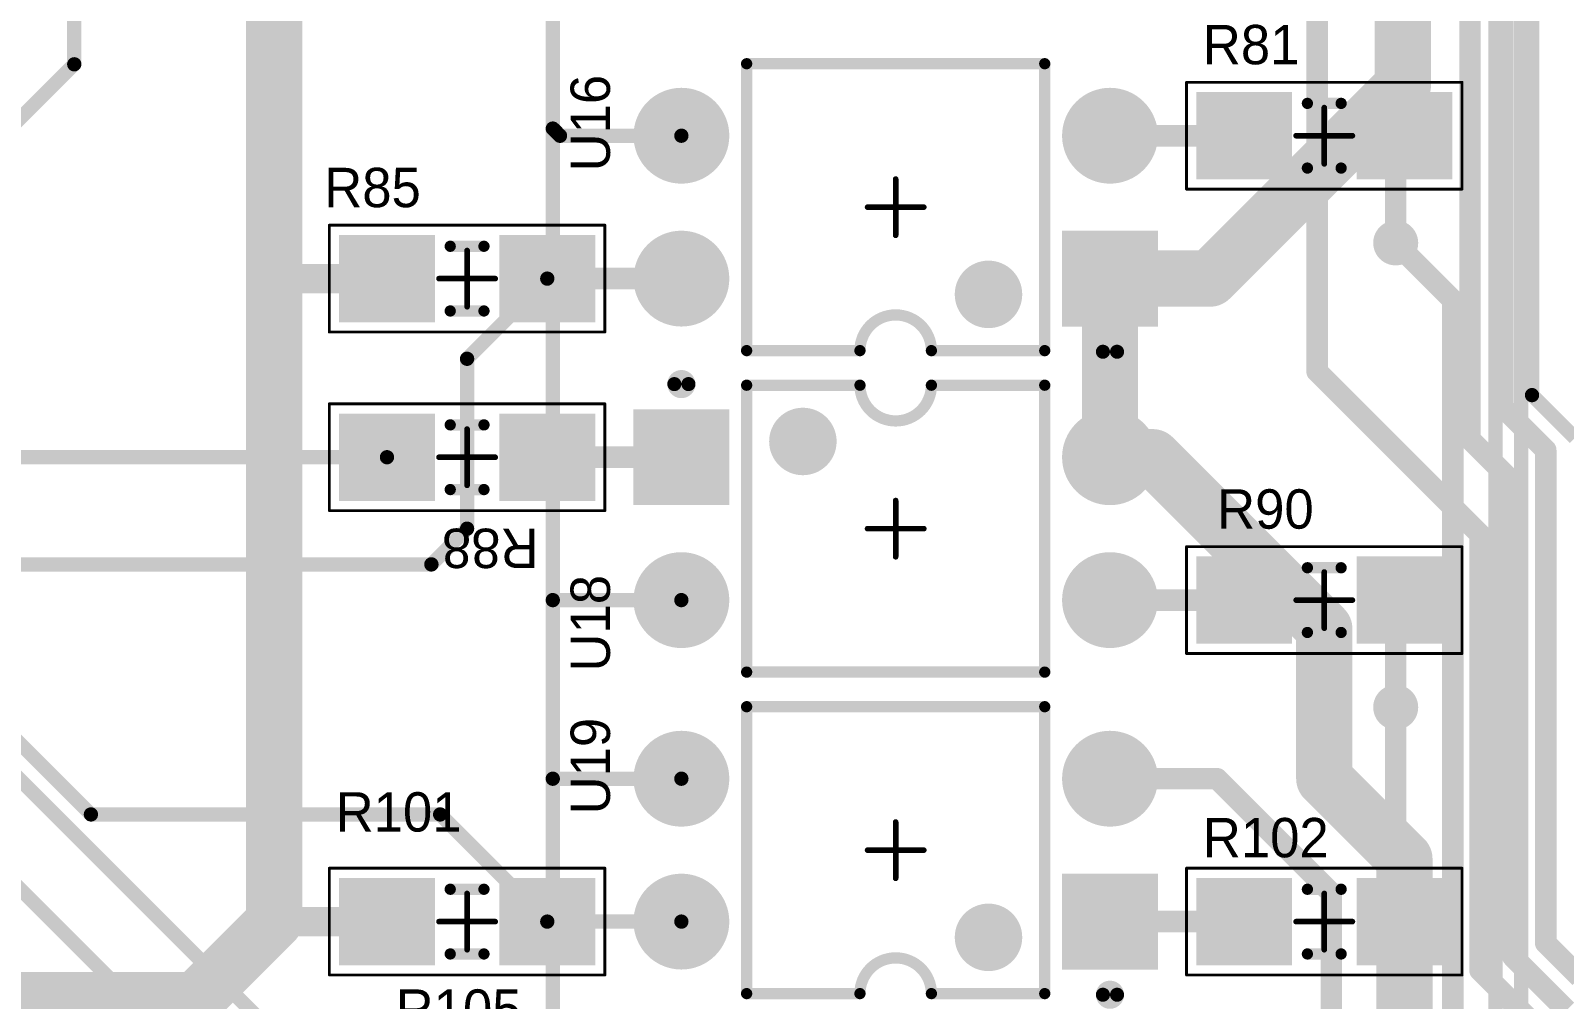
# Model space of a CAD drawing. Header units: millimetres. Extents: x 37 to 246, y 26 to 184.
# Drawn here: x 169.41 to 196.67, y 106.57 to 123.79 of the extents above; entities that cross this region are included whole.
import ezdxf

# ---------------------------------------------------------------- set-up
doc = ezdxf.new("R2010")
doc.units = ezdxf.units.MM
for name, color, linetype in [('BottomLayer', 5, 'Continuous'), ('BottomSolder', 6, 'Continuous'), ('Mechanical15', 56, 'Continuous'), ('MultiLayer', 9, 'Continuous'), ('PadHoleLayer', 156, 'Continuous'), ('TopLayer', 1, 'Continuous'), ('TopOverlay', 2, 'Continuous'), ('TopPaste', 8, 'Continuous'), ('TopSolder', 216, 'Continuous'), ('ViaHoleLayer', 16, 'Continuous')]:
    doc.layers.add(name, color=color, linetype=linetype)

msp = doc.modelspace()

# ---------------------------------------------------------------- linework, layer by layer
at = {"layer": 'BottomLayer'}
for points, const_width in [([(195.904, 87.306), (195.904, 145.091)], 0.254), ([(195.45, 86.998), (195.45, 138.687)], 0.254), ([(178.689, 122.047), (178.689, 128.397)], 0.254), ([(173.736, 119.38), (173.736, 125.73)], 1), ([(193.802, 122.809), (193.802, 124.333)], 1), ([(190.373, 119.38), (193.802, 122.809)], 1), ([(178.689, 113.665), (178.689, 122.047)], 0.254), ([(178.689, 122.047), (178.816, 121.92)], 0.254), ([(178.816, 121.92), (180.975, 121.92)], 0.254), ([(193.675, 120.015), (194.691, 118.999)], 0.381), ([(173.736, 107.95), (173.736, 119.38)], 1), ([(188.595, 116.205), (188.595, 119.38)], 1), ([(188.595, 119.38), (190.373, 119.38)], 1), ([(194.691, 85.725), (194.691, 118.999)], 0.381), ([(188.595, 116.205), (189.357, 116.205)], 1), ([(189.357, 116.205), (192.405, 113.157)], 1), ([(178.689, 110.49), (178.689, 113.665)], 0.254), ([(178.689, 113.665), (180.975, 113.665)], 0.254), ([(192.405, 111.506), (192.405, 113.157)], 1), ([(192.405, 110.49), (192.405, 111.506)], 1), ([(193.675, 85.779), (193.675, 111.76)], 0.381), ([(178.689, 102.235), (178.689, 110.49)], 0.254), ([(178.689, 110.49), (180.975, 110.49)], 0.254), ([(188.595, 110.49), (190.5, 110.49)], 0.381), ([(190.5, 110.49), (192.532, 108.458)], 0.381), ([(192.532, 85.09), (192.532, 108.458)], 0.381), ([(172.339, 106.553), (173.736, 107.95)], 1), ([(160.909, 106.553), (172.339, 106.553)], 1)]:
    msp.add_lwpolyline(points, dxfattribs=dict(at, const_width=const_width))
for points, const_width in [([(193.552, 122.809, 1), (194.052, 122.809, 1)], 0.5), ([(193.552, 122.809, 1), (194.052, 122.809, 1)], 0.5), ([(180.6, 121.92, 1), (181.35, 121.92, 1)], 0.75), ([(188.22, 121.92, 1), (188.97, 121.92, 1)], 0.75), ([(178.625, 122.047, 1), (178.752, 122.047, 1)], 0.127), ([(178.625, 122.047, 1), (178.752, 122.047, 1)], 0.127), ([(178.625, 122.047, 1), (178.752, 122.047, 1)], 0.127), ([(178.752, 121.92, 1), (178.88, 121.92, 1)], 0.127), ([(178.752, 121.92, 1), (178.88, 121.92, 1)], 0.127), ([(180.911, 121.92, 1), (181.038, 121.92, 1)], 0.127), ([(193.475, 120.015, 1), (193.875, 120.015, 1)], 0.4), ([(180.6, 119.38, 1), (181.35, 119.38, 1)], 0.75), ([(193.58, 120.015, 1), (193.77, 120.015, 1)], 0.191), ([(173.486, 119.38, 1), (173.986, 119.38, 1)], 0.5), ([(173.486, 119.38, 1), (173.986, 119.38, 1)], 0.5), ([(173.536, 119.38, 1), (173.936, 119.38, 1)], 0.4), ([(188.345, 119.38, 1), (188.845, 119.38, 1)], 0.5), ([(188.345, 119.38, 1), (188.845, 119.38, 1)], 0.5), ([(190.123, 119.38, 1), (190.623, 119.38, 1)], 0.5), ([(190.123, 119.38, 1), (190.623, 119.38, 1)], 0.5), ([(194.596, 118.999, 1), (194.786, 118.999, 1)], 0.191), ([(194.596, 118.999, 1), (194.786, 118.999, 1)], 0.191), ([(188.22, 116.205, 1), (188.97, 116.205, 1)], 0.75), ([(188.345, 116.205, 1), (188.845, 116.205, 1)], 0.5), ([(188.345, 116.205, 1), (188.845, 116.205, 1)], 0.5), ([(189.107, 116.205, 1), (189.607, 116.205, 1)], 0.5), ([(189.107, 116.205, 1), (189.607, 116.205, 1)], 0.5), ([(180.6, 113.665, 1), (181.35, 113.665, 1)], 0.75), ([(188.22, 113.665, 1), (188.97, 113.665, 1)], 0.75), ([(178.625, 113.665, 1), (178.752, 113.665, 1)], 0.127), ([(178.625, 113.665, 1), (178.752, 113.665, 1)], 0.127), ([(178.625, 113.665, 1), (178.752, 113.665, 1)], 0.127), ([(180.911, 113.665, 1), (181.038, 113.665, 1)], 0.127), ([(192.155, 113.157, 1), (192.655, 113.157, 1)], 0.5), ([(192.155, 113.157, 1), (192.655, 113.157, 1)], 0.5), ([(193.475, 111.76, 1), (193.875, 111.76, 1)], 0.4), ([(192.155, 111.506, 1), (192.655, 111.506, 1)], 0.5), ([(192.155, 111.506, 1), (192.655, 111.506, 1)], 0.5), ([(192.205, 111.506, 1), (192.605, 111.506, 1)], 0.4), ([(193.58, 111.76, 1), (193.77, 111.76, 1)], 0.191), ([(180.6, 110.49, 1), (181.35, 110.49, 1)], 0.75), ([(188.22, 110.49, 1), (188.97, 110.49, 1)], 0.75), ([(192.155, 110.49, 1), (192.655, 110.49, 1)], 0.5), ([(192.205, 110.49, 1), (192.605, 110.49, 1)], 0.4), ([(178.625, 110.49, 1), (178.752, 110.49, 1)], 0.127), ([(178.625, 110.49, 1), (178.752, 110.49, 1)], 0.127), ([(178.625, 110.49, 1), (178.752, 110.49, 1)], 0.127), ([(180.911, 110.49, 1), (181.038, 110.49, 1)], 0.127), ([(188.5, 110.49, 1), (188.69, 110.49, 1)], 0.191), ([(190.405, 110.49, 1), (190.595, 110.49, 1)], 0.191), ([(190.405, 110.49, 1), (190.595, 110.49, 1)], 0.191), ([(180.6, 107.95, 1), (181.35, 107.95, 1)], 0.75), ([(192.437, 108.458, 1), (192.627, 108.458, 1)], 0.191), ([(192.437, 108.458, 1), (192.627, 108.458, 1)], 0.191), ([(173.486, 107.95, 1), (173.986, 107.95, 1)], 0.5), ([(173.486, 107.95, 1), (173.986, 107.95, 1)], 0.5), ([(173.536, 107.95, 1), (173.936, 107.95, 1)], 0.4), ([(172.089, 106.553, 1), (172.589, 106.553, 1)], 0.5), ([(172.089, 106.553, 1), (172.589, 106.553, 1)], 0.5)]:
    msp.add_lwpolyline(points, format="xyb", close=True, dxfattribs=dict(at, const_width=const_width))
for points in [[(189.345, 120.13), (187.845, 120.13), (189.345, 118.63), (187.845, 118.63)], [(180.225, 115.455), (181.725, 115.455), (180.225, 116.955), (181.725, 116.955)], [(189.345, 108.7), (187.845, 108.7), (189.345, 107.2), (187.845, 107.2)]]:
    msp.add_solid(points, dxfattribs=at)
at = {"layer": 'BottomSolder', "const_width": 0.852}
for points in [[(180.549, 121.92, 1), (181.401, 121.92, 1)], [(188.169, 121.92, 1), (189.021, 121.92, 1)], [(180.549, 119.38, 1), (181.401, 119.38, 1)], [(188.169, 116.205, 1), (189.021, 116.205, 1)], [(180.549, 113.665, 1), (181.401, 113.665, 1)], [(188.169, 113.665, 1), (189.021, 113.665, 1)], [(180.549, 110.49, 1), (181.401, 110.49, 1)], [(188.169, 110.49, 1), (189.021, 110.49, 1)], [(180.549, 107.95, 1), (181.401, 107.95, 1)]]:
    msp.add_lwpolyline(points, format="xyb", close=True, dxfattribs=at)
at = {"layer": 'BottomSolder'}
for points in [[(189.447, 120.232), (187.743, 120.232), (189.447, 118.528), (187.743, 118.528)], [(180.123, 115.353), (181.827, 115.353), (180.123, 117.057), (181.827, 117.057)], [(189.447, 108.802), (187.743, 108.802), (189.447, 107.098), (187.743, 107.098)]]:
    msp.add_solid(points, dxfattribs=at)
at = {"layer": 'Mechanical15'}
for points, const_width in [([(189.955, 120.97), (189.955, 122.87)], 0.05), ([(189.955, 122.87), (194.855, 122.87)], 0.05), ([(194.855, 120.97), (194.855, 122.87)], 0.05), ([(192.405, 121.42), (192.405, 122.42)], 0.1), ([(191.905, 121.92), (192.905, 121.92)], 0.1), ([(184.785, 120.15), (184.785, 121.15)], 0.1), ([(189.955, 120.97), (194.855, 120.97)], 0.05), ([(184.285, 120.65), (185.285, 120.65)], 0.1), ([(174.715, 118.43), (174.715, 120.33)], 0.05), ([(174.715, 120.33), (179.615, 120.33)], 0.05), ([(179.615, 118.43), (179.615, 120.33)], 0.05), ([(177.165, 118.88), (177.165, 119.88)], 0.1), ([(176.665, 119.38), (177.665, 119.38)], 0.1), ([(174.715, 118.43), (179.615, 118.43)], 0.05), ([(174.715, 115.255), (174.715, 117.155)], 0.05), ([(174.715, 117.155), (179.615, 117.155)], 0.05), ([(179.615, 115.255), (179.615, 117.155)], 0.05), ([(177.165, 115.705), (177.165, 116.705)], 0.1), ([(176.665, 116.205), (177.665, 116.205)], 0.1), ([(184.785, 114.435), (184.785, 115.435)], 0.1), ([(174.715, 115.255), (179.615, 115.255)], 0.05), ([(184.285, 114.935), (185.285, 114.935)], 0.1), ([(189.955, 112.715), (189.955, 114.615)], 0.05), ([(189.955, 114.615), (194.855, 114.615)], 0.05), ([(194.855, 112.715), (194.855, 114.615)], 0.05), ([(192.405, 113.165), (192.405, 114.165)], 0.1), ([(191.905, 113.665), (192.905, 113.665)], 0.1), ([(189.955, 112.715), (194.855, 112.715)], 0.05), ([(184.785, 108.72), (184.785, 109.72)], 0.1), ([(184.285, 109.22), (185.285, 109.22)], 0.1), ([(174.715, 107), (174.715, 108.9)], 0.05), ([(174.715, 108.9), (179.615, 108.9)], 0.05), ([(179.615, 107), (179.615, 108.9)], 0.05), ([(189.955, 107), (189.955, 108.9)], 0.05), ([(189.955, 108.9), (194.855, 108.9)], 0.05), ([(194.855, 107), (194.855, 108.9)], 0.05), ([(177.165, 107.45), (177.165, 108.45)], 0.1), ([(192.405, 107.45), (192.405, 108.45)], 0.1), ([(176.665, 107.95), (177.665, 107.95)], 0.1), ([(191.905, 107.95), (192.905, 107.95)], 0.1), ([(174.715, 107), (179.615, 107)], 0.05), ([(189.955, 107), (194.855, 107)], 0.05)]:
    msp.add_lwpolyline(points, dxfattribs=dict(at, const_width=const_width))
for points, const_width in [([(189.943, 122.87, 1), (189.967, 122.87, 1)], 0.025), ([(189.943, 122.87, 1), (189.967, 122.87, 1)], 0.025), ([(194.843, 122.87, 1), (194.867, 122.87, 1)], 0.025), ([(194.843, 122.87, 1), (194.867, 122.87, 1)], 0.025), ([(192.38, 122.42, 1), (192.43, 122.42, 1)], 0.05), ([(191.88, 121.92, 1), (191.93, 121.92, 1)], 0.05), ([(192.88, 121.92, 1), (192.93, 121.92, 1)], 0.05), ([(192.38, 121.42, 1), (192.43, 121.42, 1)], 0.05), ([(184.76, 121.15, 1), (184.81, 121.15, 1)], 0.05), ([(189.943, 120.97, 1), (189.967, 120.97, 1)], 0.025), ([(189.943, 120.97, 1), (189.967, 120.97, 1)], 0.025), ([(194.843, 120.97, 1), (194.867, 120.97, 1)], 0.025), ([(194.843, 120.97, 1), (194.867, 120.97, 1)], 0.025), ([(184.26, 120.65, 1), (184.31, 120.65, 1)], 0.05), ([(185.26, 120.65, 1), (185.31, 120.65, 1)], 0.05), ([(174.703, 120.33, 1), (174.727, 120.33, 1)], 0.025), ([(174.703, 120.33, 1), (174.727, 120.33, 1)], 0.025), ([(179.603, 120.33, 1), (179.627, 120.33, 1)], 0.025), ([(179.603, 120.33, 1), (179.627, 120.33, 1)], 0.025), ([(184.76, 120.15, 1), (184.81, 120.15, 1)], 0.05), ([(177.14, 119.88, 1), (177.19, 119.88, 1)], 0.05), ([(176.64, 119.38, 1), (176.69, 119.38, 1)], 0.05), ([(177.64, 119.38, 1), (177.69, 119.38, 1)], 0.05), ([(177.14, 118.88, 1), (177.19, 118.88, 1)], 0.05), ([(174.703, 118.43, 1), (174.727, 118.43, 1)], 0.025), ([(174.703, 118.43, 1), (174.727, 118.43, 1)], 0.025), ([(179.603, 118.43, 1), (179.627, 118.43, 1)], 0.025), ([(179.603, 118.43, 1), (179.627, 118.43, 1)], 0.025), ([(174.703, 117.155, 1), (174.727, 117.155, 1)], 0.025), ([(174.703, 117.155, 1), (174.727, 117.155, 1)], 0.025), ([(179.603, 117.155, 1), (179.627, 117.155, 1)], 0.025), ([(179.603, 117.155, 1), (179.627, 117.155, 1)], 0.025), ([(177.14, 116.705, 1), (177.19, 116.705, 1)], 0.05), ([(176.64, 116.205, 1), (176.69, 116.205, 1)], 0.05), ([(177.64, 116.205, 1), (177.69, 116.205, 1)], 0.05), ([(177.14, 115.705, 1), (177.19, 115.705, 1)], 0.05), ([(184.76, 115.435, 1), (184.81, 115.435, 1)], 0.05), ([(174.703, 115.255, 1), (174.727, 115.255, 1)], 0.025), ([(174.703, 115.255, 1), (174.727, 115.255, 1)], 0.025), ([(179.603, 115.255, 1), (179.627, 115.255, 1)], 0.025), ([(179.603, 115.255, 1), (179.627, 115.255, 1)], 0.025), ([(184.26, 114.935, 1), (184.31, 114.935, 1)], 0.05), ([(185.26, 114.935, 1), (185.31, 114.935, 1)], 0.05), ([(189.943, 114.615, 1), (189.967, 114.615, 1)], 0.025), ([(189.943, 114.615, 1), (189.967, 114.615, 1)], 0.025), ([(194.843, 114.615, 1), (194.867, 114.615, 1)], 0.025), ([(194.843, 114.615, 1), (194.867, 114.615, 1)], 0.025), ([(184.76, 114.435, 1), (184.81, 114.435, 1)], 0.05), ([(192.38, 114.165, 1), (192.43, 114.165, 1)], 0.05), ([(191.88, 113.665, 1), (191.93, 113.665, 1)], 0.05), ([(192.88, 113.665, 1), (192.93, 113.665, 1)], 0.05), ([(192.38, 113.165, 1), (192.43, 113.165, 1)], 0.05), ([(189.943, 112.715, 1), (189.967, 112.715, 1)], 0.025), ([(189.943, 112.715, 1), (189.967, 112.715, 1)], 0.025), ([(194.843, 112.715, 1), (194.867, 112.715, 1)], 0.025), ([(194.843, 112.715, 1), (194.867, 112.715, 1)], 0.025), ([(184.76, 109.72, 1), (184.81, 109.72, 1)], 0.05), ([(184.26, 109.22, 1), (184.31, 109.22, 1)], 0.05), ([(185.26, 109.22, 1), (185.31, 109.22, 1)], 0.05), ([(174.703, 108.9, 1), (174.727, 108.9, 1)], 0.025), ([(174.703, 108.9, 1), (174.727, 108.9, 1)], 0.025), ([(179.603, 108.9, 1), (179.627, 108.9, 1)], 0.025), ([(179.603, 108.9, 1), (179.627, 108.9, 1)], 0.025), ([(189.943, 108.9, 1), (189.967, 108.9, 1)], 0.025), ([(189.943, 108.9, 1), (189.967, 108.9, 1)], 0.025), ([(194.843, 108.9, 1), (194.867, 108.9, 1)], 0.025), ([(194.843, 108.9, 1), (194.867, 108.9, 1)], 0.025), ([(184.76, 108.72, 1), (184.81, 108.72, 1)], 0.05), ([(177.14, 108.45, 1), (177.19, 108.45, 1)], 0.05), ([(192.38, 108.45, 1), (192.43, 108.45, 1)], 0.05), ([(176.64, 107.95, 1), (176.69, 107.95, 1)], 0.05), ([(177.64, 107.95, 1), (177.69, 107.95, 1)], 0.05), ([(191.88, 107.95, 1), (191.93, 107.95, 1)], 0.05), ([(192.88, 107.95, 1), (192.93, 107.95, 1)], 0.05), ([(177.14, 107.45, 1), (177.19, 107.45, 1)], 0.05), ([(192.38, 107.45, 1), (192.43, 107.45, 1)], 0.05), ([(174.703, 107, 1), (174.727, 107, 1)], 0.025), ([(174.703, 107, 1), (174.727, 107, 1)], 0.025), ([(179.603, 107, 1), (179.627, 107, 1)], 0.025), ([(179.603, 107, 1), (179.627, 107, 1)], 0.025), ([(189.943, 107, 1), (189.967, 107, 1)], 0.025), ([(189.943, 107, 1), (189.967, 107, 1)], 0.025), ([(194.843, 107, 1), (194.867, 107, 1)], 0.025), ([(194.843, 107, 1), (194.867, 107, 1)], 0.025)]:
    msp.add_lwpolyline(points, format="xyb", close=True, dxfattribs=dict(at, const_width=const_width))
at = {"layer": 'MultiLayer', "const_width": 0.4}
for points in [[(193.475, 120.015, 1), (193.875, 120.015, 1)], [(173.536, 119.38, 1), (173.936, 119.38, 1)], [(193.475, 111.76, 1), (193.875, 111.76, 1)], [(192.205, 111.506, 1), (192.605, 111.506, 1)], [(192.205, 110.49, 1), (192.605, 110.49, 1)], [(173.536, 107.95, 1), (173.936, 107.95, 1)]]:
    msp.add_lwpolyline(points, format="xyb", close=True, dxfattribs=at)
at = {"layer": 'PadHoleLayer', "const_width": 0.45}
for points in [[(180.75, 121.92, 1), (181.2, 121.92, 1)], [(188.37, 121.92, 1), (188.82, 121.92, 1)], [(180.75, 119.38, 1), (181.2, 119.38, 1)], [(188.37, 119.38, 1), (188.82, 119.38, 1)], [(180.75, 116.205, 1), (181.2, 116.205, 1)], [(188.37, 116.205, 1), (188.82, 116.205, 1)], [(180.75, 113.665, 1), (181.2, 113.665, 1)], [(188.37, 113.665, 1), (188.82, 113.665, 1)], [(180.75, 110.49, 1), (181.2, 110.49, 1)], [(188.37, 110.49, 1), (188.82, 110.49, 1)], [(180.75, 107.95, 1), (181.2, 107.95, 1)], [(188.37, 107.95, 1), (188.82, 107.95, 1)]]:
    msp.add_lwpolyline(points, format="xyb", close=True, dxfattribs=at)
at = {"layer": 'TopLayer'}
for points, const_width in [([(196.099, 117.309), (196.099, 143.146)], 0.254), ([(195.58, 117.094), (195.58, 138.049)], 0.384), ([(194.996, 116.523), (194.996, 127.429)], 0.384), ([(192.278, 117.729), (192.278, 127.254)], 0.384), ([(170.18, 123.19), (170.18, 126.746)], 0.254), ([(156.716, 123.615), (170.476, 109.855)], 0.254), ([(168.91, 121.92), (170.18, 123.19)], 0.254), ([(156.574, 123.115), (174.914, 104.775)], 0.254), ([(188.595, 121.92), (190.98, 121.92)], 0.384), ([(193.675, 121.765), (193.83, 121.92)], 0.381), ([(193.675, 120.015), (193.675, 121.765)], 0.381), ([(173.736, 119.38), (175.74, 119.38)], 0.524), ([(177.165, 117.955), (178.59, 119.38)], 0.254), ([(178.59, 119.38), (180.975, 119.38)], 0.384), ([(177.165, 114.935), (177.165, 117.955)], 0.254), ([(192.278, 117.729), (195.174, 114.833)], 0.384), ([(195.58, 117.094), (196.342, 116.332)], 0.384), ([(196.099, 117.309), (196.861, 116.547)], 0.254), ([(194.996, 116.523), (195.758, 115.761)], 0.384), ([(196.342, 107.57), (196.342, 116.332)], 0.384), ([(166.37, 116.205), (175.74, 116.205)], 0.254), ([(178.59, 116.205), (180.975, 116.205)], 0.384), ([(195.758, 107.328), (195.758, 115.761)], 0.384), ([(176.53, 114.3), (177.165, 114.935)], 0.254), ([(195.174, 107.086), (195.174, 114.833)], 0.384), ([(167.005, 114.3), (176.53, 114.3)], 0.254), ([(188.595, 113.665), (190.98, 113.665)], 0.384), ([(193.675, 113.51), (193.83, 113.665)], 0.381), ([(193.675, 111.76), (193.675, 113.51)], 0.381), ([(192.405, 110.49), (192.405, 111.506)], 1), ([(192.405, 110.49), (193.83, 109.065)], 1), ([(166.951, 110.798), (178.054, 99.695)], 0.254), ([(170.476, 109.855), (176.685, 109.855)], 0.254), ([(176.685, 109.855), (178.59, 107.95)], 0.254), ([(193.83, 107.95), (193.83, 109.065)], 1), ([(193.83, 105.692), (193.83, 107.95)], 1), ([(173.736, 107.95), (175.74, 107.95)], 0.524), ([(178.59, 107.95), (180.975, 107.95)], 0.254), ([(188.595, 107.95), (190.98, 107.95)], 0.384), ([(196.342, 107.57), (196.953, 106.959)], 0.384), ([(195.758, 107.328), (196.711, 106.375)], 0.384), ([(195.174, 107.086), (196.469, 105.791)], 0.384)]:
    msp.add_lwpolyline(points, dxfattribs=dict(at, const_width=const_width))
for points, const_width in [([(170.117, 123.19, 1), (170.244, 123.19, 1)], 0.127), ([(170.117, 123.19, 1), (170.244, 123.19, 1)], 0.127), ([(180.6, 121.92, 1), (181.35, 121.92, 1)], 0.75), ([(188.22, 121.92, 1), (188.97, 121.92, 1)], 0.75), ([(188.499, 121.92, 1), (188.691, 121.92, 1)], 0.192), ([(190.884, 121.92, 1), (191.076, 121.92, 1)], 0.192), ([(193.58, 121.765, 1), (193.77, 121.765, 1)], 0.191), ([(193.58, 121.765, 1), (193.77, 121.765, 1)], 0.191), ([(193.735, 121.92, 1), (193.925, 121.92, 1)], 0.191), ([(193.475, 120.015, 1), (193.875, 120.015, 1)], 0.4), ([(180.6, 119.38, 1), (181.35, 119.38, 1)], 0.75), ([(193.58, 120.015, 1), (193.77, 120.015, 1)], 0.191), ([(173.536, 119.38, 1), (173.936, 119.38, 1)], 0.4), ([(173.605, 119.38, 1), (173.867, 119.38, 1)], 0.262), ([(175.609, 119.38, 1), (175.871, 119.38, 1)], 0.262), ([(178.494, 119.38, 1), (178.686, 119.38, 1)], 0.192), ([(178.527, 119.38, 1), (178.654, 119.38, 1)], 0.127), ([(180.879, 119.38, 1), (181.071, 119.38, 1)], 0.192), ([(177.101, 117.955, 1), (177.228, 117.955, 1)], 0.127), ([(177.101, 117.955, 1), (177.228, 117.955, 1)], 0.127), ([(192.182, 117.729, 1), (192.374, 117.729, 1)], 0.192), ([(192.182, 117.729, 1), (192.374, 117.729, 1)], 0.192), ([(195.484, 117.094, 1), (195.676, 117.094, 1)], 0.192), ([(195.484, 117.094, 1), (195.676, 117.094, 1)], 0.192), ([(196.035, 117.309, 1), (196.162, 117.309, 1)], 0.127), ([(196.035, 117.309, 1), (196.162, 117.309, 1)], 0.127), ([(188.22, 116.205, 1), (188.97, 116.205, 1)], 0.75), ([(194.9, 116.523, 1), (195.092, 116.523, 1)], 0.192), ([(194.9, 116.523, 1), (195.092, 116.523, 1)], 0.192), ([(196.246, 116.332, 1), (196.438, 116.332, 1)], 0.192), ([(196.246, 116.332, 1), (196.438, 116.332, 1)], 0.192), ([(175.677, 116.205, 1), (175.804, 116.205, 1)], 0.127), ([(178.494, 116.205, 1), (178.686, 116.205, 1)], 0.192), ([(180.879, 116.205, 1), (181.071, 116.205, 1)], 0.192), ([(195.662, 115.761, 1), (195.854, 115.761, 1)], 0.192), ([(195.662, 115.761, 1), (195.854, 115.761, 1)], 0.192), ([(177.101, 114.935, 1), (177.228, 114.935, 1)], 0.127), ([(177.101, 114.935, 1), (177.228, 114.935, 1)], 0.127), ([(195.078, 114.833, 1), (195.27, 114.833, 1)], 0.192), ([(195.078, 114.833, 1), (195.27, 114.833, 1)], 0.192), ([(176.466, 114.3, 1), (176.594, 114.3, 1)], 0.127), ([(176.466, 114.3, 1), (176.594, 114.3, 1)], 0.127), ([(180.6, 113.665, 1), (181.35, 113.665, 1)], 0.75), ([(188.22, 113.665, 1), (188.97, 113.665, 1)], 0.75), ([(188.499, 113.665, 1), (188.691, 113.665, 1)], 0.192), ([(190.884, 113.665, 1), (191.076, 113.665, 1)], 0.192), ([(193.735, 113.665, 1), (193.925, 113.665, 1)], 0.191), ([(193.58, 113.51, 1), (193.77, 113.51, 1)], 0.191), ([(193.58, 113.51, 1), (193.77, 113.51, 1)], 0.191), ([(193.475, 111.76, 1), (193.875, 111.76, 1)], 0.4), ([(192.155, 111.506, 1), (192.655, 111.506, 1)], 0.5), ([(192.205, 111.506, 1), (192.605, 111.506, 1)], 0.4), ([(193.58, 111.76, 1), (193.77, 111.76, 1)], 0.191), ([(180.6, 110.49, 1), (181.35, 110.49, 1)], 0.75), ([(188.22, 110.49, 1), (188.97, 110.49, 1)], 0.75), ([(192.155, 110.49, 1), (192.655, 110.49, 1)], 0.5), ([(192.155, 110.49, 1), (192.655, 110.49, 1)], 0.5), ([(192.205, 110.49, 1), (192.605, 110.49, 1)], 0.4), ([(170.413, 109.855, 1), (170.54, 109.855, 1)], 0.127), ([(170.413, 109.855, 1), (170.54, 109.855, 1)], 0.127), ([(176.622, 109.855, 1), (176.749, 109.855, 1)], 0.127), ([(176.622, 109.855, 1), (176.749, 109.855, 1)], 0.127), ([(193.58, 109.065, 1), (194.08, 109.065, 1)], 0.5), ([(193.58, 109.065, 1), (194.08, 109.065, 1)], 0.5), ([(180.6, 107.95, 1), (181.35, 107.95, 1)], 0.75), ([(173.536, 107.95, 1), (173.936, 107.95, 1)], 0.4), ([(193.58, 107.95, 1), (194.08, 107.95, 1)], 0.5), ([(193.58, 107.95, 1), (194.08, 107.95, 1)], 0.5), ([(173.605, 107.95, 1), (173.867, 107.95, 1)], 0.262), ([(175.609, 107.95, 1), (175.871, 107.95, 1)], 0.262), ([(178.527, 107.95, 1), (178.654, 107.95, 1)], 0.127), ([(178.527, 107.95, 1), (178.654, 107.95, 1)], 0.127), ([(180.911, 107.95, 1), (181.038, 107.95, 1)], 0.127), ([(188.499, 107.95, 1), (188.691, 107.95, 1)], 0.192), ([(190.884, 107.95, 1), (191.076, 107.95, 1)], 0.192), ([(196.246, 107.57, 1), (196.438, 107.57, 1)], 0.192), ([(196.246, 107.57, 1), (196.438, 107.57, 1)], 0.192), ([(195.662, 107.328, 1), (195.854, 107.328, 1)], 0.192), ([(195.662, 107.328, 1), (195.854, 107.328, 1)], 0.192), ([(195.078, 107.086, 1), (195.27, 107.086, 1)], 0.192), ([(195.078, 107.086, 1), (195.27, 107.086, 1)], 0.192)]:
    msp.add_lwpolyline(points, format="xyb", close=True, dxfattribs=dict(at, const_width=const_width))
for points in [[(190.23, 122.595), (190.23, 121.245), (191.73, 122.595), (191.73, 121.245)], [(193.08, 122.595), (193.08, 121.245), (194.58, 122.595), (194.58, 121.245)], [(174.99, 120.055), (174.99, 118.705), (176.49, 120.055), (176.49, 118.705)], [(177.84, 120.055), (177.84, 118.705), (179.34, 120.055), (179.34, 118.705)], [(189.345, 120.13), (187.845, 120.13), (189.345, 118.63), (187.845, 118.63)], [(174.99, 116.88), (174.99, 115.53), (176.49, 116.88), (176.49, 115.53)], [(177.84, 116.88), (177.84, 115.53), (179.34, 116.88), (179.34, 115.53)], [(180.225, 115.455), (181.725, 115.455), (180.225, 116.955), (181.725, 116.955)], [(190.23, 114.34), (190.23, 112.99), (191.73, 114.34), (191.73, 112.99)], [(193.08, 114.34), (193.08, 112.99), (194.58, 114.34), (194.58, 112.99)], [(174.99, 108.625), (174.99, 107.275), (176.49, 108.625), (176.49, 107.275)], [(177.84, 108.625), (177.84, 107.275), (179.34, 108.625), (179.34, 107.275)], [(189.345, 108.7), (187.845, 108.7), (189.345, 107.2), (187.845, 107.2)], [(191.73, 107.275), (191.73, 108.625), (190.23, 107.275), (190.23, 108.625)], [(194.58, 107.275), (194.58, 108.625), (193.08, 107.275), (193.08, 108.625)]]:
    msp.add_solid(points, dxfattribs=at)
at = {"layer": 'TopOverlay', "const_width": 0.2}
for points in [[(182.135, 123.2), (187.435, 123.2)], [(182.135, 118.1), (182.135, 123.2)], [(187.435, 118.1), (187.435, 123.2)], [(192.105, 122.495), (192.705, 122.495)], [(192.105, 121.345), (192.705, 121.345)], [(176.865, 119.955), (177.465, 119.955)], [(176.865, 118.805), (177.465, 118.805)], [(182.135, 118.1), (184.15, 118.1)], [(185.42, 118.1), (187.435, 118.1)], [(182.135, 112.385), (182.135, 117.485)], [(182.135, 117.485), (184.15, 117.485)], [(185.42, 117.485), (187.435, 117.485)], [(187.435, 112.385), (187.435, 117.485)], [(176.865, 116.78), (177.465, 116.78)], [(176.865, 115.63), (177.465, 115.63)], [(192.105, 114.24), (192.705, 114.24)], [(192.105, 113.09), (192.705, 113.09)], [(182.135, 112.385), (187.435, 112.385)], [(182.135, 106.67), (182.135, 111.77)], [(182.135, 111.77), (187.435, 111.77)], [(187.435, 106.67), (187.435, 111.77)], [(176.865, 108.525), (177.465, 108.525)], [(192.105, 108.525), (192.705, 108.525)], [(176.865, 107.375), (177.465, 107.375)], [(192.105, 107.375), (192.705, 107.375)], [(182.135, 106.67), (184.15, 106.67)], [(185.42, 106.67), (187.435, 106.67)]]:
    msp.add_lwpolyline(points, dxfattribs=at)
at = {"layer": 'TopOverlay'}
for points, const_width in [([(182.085, 123.2, 1), (182.185, 123.2, 1)], 0.1), ([(182.085, 123.2, 1), (182.185, 123.2, 1)], 0.1), ([(187.385, 123.2, 1), (187.485, 123.2, 1)], 0.1), ([(187.385, 123.2, 1), (187.485, 123.2, 1)], 0.1), ([(192.055, 122.495, 1), (192.155, 122.495, 1)], 0.1), ([(192.655, 122.495, 1), (192.755, 122.495, 1)], 0.1), ([(192.055, 121.345, 1), (192.155, 121.345, 1)], 0.1), ([(192.655, 121.345, 1), (192.755, 121.345, 1)], 0.1), ([(176.815, 119.955, 1), (176.915, 119.955, 1)], 0.1), ([(177.415, 119.955, 1), (177.515, 119.955, 1)], 0.1), ([(186.735, 119.1, 1), (186.135, 119.1, 1)], 0.6), ([(185.985, 119.1, 1), (186.285, 119.1, 1)], 0.3), ([(186.585, 119.1, 1), (186.885, 119.1, 1)], 0.3), ([(176.815, 118.805, 1), (176.915, 118.805, 1)], 0.1), ([(177.415, 118.805, 1), (177.515, 118.805, 1)], 0.1), ([(182.085, 118.1, 1), (182.185, 118.1, 1)], 0.1), ([(182.085, 118.1, 1), (182.185, 118.1, 1)], 0.1), ([(184.1, 118.1, 1), (184.2, 118.1, 1)], 0.1), ([(184.1, 118.1, 1), (184.2, 118.1, 1)], 0.1), ([(185.37, 118.1, 1), (185.47, 118.1, 1)], 0.1), ([(185.37, 118.1, 1), (185.47, 118.1, 1)], 0.1), ([(187.385, 118.1, 1), (187.485, 118.1, 1)], 0.1), ([(187.385, 118.1, 1), (187.485, 118.1, 1)], 0.1), ([(188.72, 118.08, 1), (188.47, 118.08, 1)], 0.25), ([(188.407, 118.08, 1), (188.532, 118.08, 1)], 0.125), ([(188.658, 118.08, 1), (188.783, 118.08, 1)], 0.125), ([(181.1, 117.505, 1), (180.85, 117.505, 1)], 0.25), ([(180.787, 117.505, 1), (180.912, 117.505, 1)], 0.125), ([(181.038, 117.505, 1), (181.163, 117.505, 1)], 0.125), ([(182.085, 117.485, 1), (182.185, 117.485, 1)], 0.1), ([(182.085, 117.485, 1), (182.185, 117.485, 1)], 0.1), ([(184.1, 117.485, 1), (184.2, 117.485, 1)], 0.1), ([(184.1, 117.485, 1), (184.2, 117.485, 1)], 0.1), ([(185.37, 117.485, 1), (185.47, 117.485, 1)], 0.1), ([(185.37, 117.485, 1), (185.47, 117.485, 1)], 0.1), ([(187.385, 117.485, 1), (187.485, 117.485, 1)], 0.1), ([(187.385, 117.485, 1), (187.485, 117.485, 1)], 0.1), ([(183.435, 116.485, 1), (182.835, 116.485, 1)], 0.6), ([(176.815, 116.78, 1), (176.915, 116.78, 1)], 0.1), ([(177.415, 116.78, 1), (177.515, 116.78, 1)], 0.1), ([(182.685, 116.485, 1), (182.985, 116.485, 1)], 0.3), ([(183.285, 116.485, 1), (183.585, 116.485, 1)], 0.3), ([(176.815, 115.63, 1), (176.915, 115.63, 1)], 0.1), ([(177.415, 115.63, 1), (177.515, 115.63, 1)], 0.1), ([(192.055, 114.24, 1), (192.155, 114.24, 1)], 0.1), ([(192.655, 114.24, 1), (192.755, 114.24, 1)], 0.1), ([(192.055, 113.09, 1), (192.155, 113.09, 1)], 0.1), ([(192.655, 113.09, 1), (192.755, 113.09, 1)], 0.1), ([(182.085, 112.385, 1), (182.185, 112.385, 1)], 0.1), ([(182.085, 112.385, 1), (182.185, 112.385, 1)], 0.1), ([(187.385, 112.385, 1), (187.485, 112.385, 1)], 0.1), ([(187.385, 112.385, 1), (187.485, 112.385, 1)], 0.1), ([(182.085, 111.77, 1), (182.185, 111.77, 1)], 0.1), ([(182.085, 111.77, 1), (182.185, 111.77, 1)], 0.1), ([(187.385, 111.77, 1), (187.485, 111.77, 1)], 0.1), ([(187.385, 111.77, 1), (187.485, 111.77, 1)], 0.1), ([(176.815, 108.525, 1), (176.915, 108.525, 1)], 0.1), ([(177.415, 108.525, 1), (177.515, 108.525, 1)], 0.1), ([(192.055, 108.525, 1), (192.155, 108.525, 1)], 0.1), ([(192.655, 108.525, 1), (192.755, 108.525, 1)], 0.1), ([(186.735, 107.67, 1), (186.135, 107.67, 1)], 0.6), ([(185.985, 107.67, 1), (186.285, 107.67, 1)], 0.3), ([(186.585, 107.67, 1), (186.885, 107.67, 1)], 0.3), ([(176.815, 107.375, 1), (176.915, 107.375, 1)], 0.1), ([(177.415, 107.375, 1), (177.515, 107.375, 1)], 0.1), ([(192.055, 107.375, 1), (192.155, 107.375, 1)], 0.1), ([(192.655, 107.375, 1), (192.755, 107.375, 1)], 0.1), ([(188.72, 106.65, 1), (188.47, 106.65, 1)], 0.25), ([(182.085, 106.67, 1), (182.185, 106.67, 1)], 0.1), ([(182.085, 106.67, 1), (182.185, 106.67, 1)], 0.1), ([(184.1, 106.67, 1), (184.2, 106.67, 1)], 0.1), ([(184.1, 106.67, 1), (184.2, 106.67, 1)], 0.1), ([(185.37, 106.67, 1), (185.47, 106.67, 1)], 0.1), ([(185.37, 106.67, 1), (185.47, 106.67, 1)], 0.1), ([(187.385, 106.67, 1), (187.485, 106.67, 1)], 0.1), ([(187.385, 106.67, 1), (187.485, 106.67, 1)], 0.1), ([(188.407, 106.65, 1), (188.532, 106.65, 1)], 0.125), ([(188.658, 106.65, 1), (188.783, 106.65, 1)], 0.125)]:
    msp.add_lwpolyline(points, format="xyb", close=True, dxfattribs=dict(at, const_width=const_width))
at = {"layer": 'TopOverlay', "const_width": 0.2}
for points in [[(184.15, 118.1, -1), (185.42, 118.1)], [(185.42, 117.485, -1), (184.15, 117.485)], [(184.15, 106.67, -1), (185.42, 106.67)]]:
    msp.add_lwpolyline(points, format="xyb", dxfattribs=at)
at = {"layer": 'TopPaste'}
for points in [[(190.23, 122.595), (190.23, 121.245), (191.73, 122.595), (191.73, 121.245)], [(193.08, 122.595), (193.08, 121.245), (194.58, 122.595), (194.58, 121.245)], [(174.99, 120.055), (174.99, 118.705), (176.49, 120.055), (176.49, 118.705)], [(177.84, 120.055), (177.84, 118.705), (179.34, 120.055), (179.34, 118.705)], [(174.99, 116.88), (174.99, 115.53), (176.49, 116.88), (176.49, 115.53)], [(177.84, 116.88), (177.84, 115.53), (179.34, 116.88), (179.34, 115.53)], [(190.23, 114.34), (190.23, 112.99), (191.73, 114.34), (191.73, 112.99)], [(193.08, 114.34), (193.08, 112.99), (194.58, 114.34), (194.58, 112.99)], [(174.99, 108.625), (174.99, 107.275), (176.49, 108.625), (176.49, 107.275)], [(177.84, 108.625), (177.84, 107.275), (179.34, 108.625), (179.34, 107.275)], [(191.73, 107.275), (191.73, 108.625), (190.23, 107.275), (190.23, 108.625)], [(194.58, 107.275), (194.58, 108.625), (193.08, 107.275), (193.08, 108.625)]]:
    msp.add_solid(points, dxfattribs=at)
at = {"layer": 'TopSolder', "const_width": 0.852}
for points in [[(180.549, 121.92, 1), (181.401, 121.92, 1)], [(188.169, 121.92, 1), (189.021, 121.92, 1)], [(180.549, 119.38, 1), (181.401, 119.38, 1)], [(188.169, 116.205, 1), (189.021, 116.205, 1)], [(180.549, 113.665, 1), (181.401, 113.665, 1)], [(188.169, 113.665, 1), (189.021, 113.665, 1)], [(180.549, 110.49, 1), (181.401, 110.49, 1)], [(188.169, 110.49, 1), (189.021, 110.49, 1)], [(180.549, 107.95, 1), (181.401, 107.95, 1)]]:
    msp.add_lwpolyline(points, format="xyb", close=True, dxfattribs=at)
at = {"layer": 'TopSolder'}
for points in [[(190.128, 122.697), (190.128, 121.143), (191.832, 122.697), (191.832, 121.143)], [(192.978, 122.697), (192.978, 121.143), (194.682, 122.697), (194.682, 121.143)], [(174.888, 120.157), (174.888, 118.603), (176.592, 120.157), (176.592, 118.603)], [(177.738, 120.157), (177.738, 118.603), (179.442, 120.157), (179.442, 118.603)], [(189.447, 120.232), (187.743, 120.232), (189.447, 118.528), (187.743, 118.528)], [(174.888, 116.982), (174.888, 115.428), (176.592, 116.982), (176.592, 115.428)], [(177.738, 116.982), (177.738, 115.428), (179.442, 116.982), (179.442, 115.428)], [(180.123, 115.353), (181.827, 115.353), (180.123, 117.057), (181.827, 117.057)], [(190.128, 114.442), (190.128, 112.888), (191.832, 114.442), (191.832, 112.888)], [(192.978, 114.442), (192.978, 112.888), (194.682, 114.442), (194.682, 112.888)], [(189.447, 108.802), (187.743, 108.802), (189.447, 107.098), (187.743, 107.098)], [(174.888, 108.727), (174.888, 107.173), (176.592, 108.727), (176.592, 107.173)], [(177.738, 108.727), (177.738, 107.173), (179.442, 108.727), (179.442, 107.173)], [(191.832, 107.173), (191.832, 108.727), (190.128, 107.173), (190.128, 108.727)], [(194.682, 107.173), (194.682, 108.727), (192.978, 107.173), (192.978, 108.727)]]:
    msp.add_solid(points, dxfattribs=at)
at = {"layer": 'ViaHoleLayer', "const_width": 0.2}
for points in [[(193.575, 120.015, 1), (193.775, 120.015, 1)], [(173.636, 119.38, 1), (173.836, 119.38, 1)], [(193.575, 111.76, 1), (193.775, 111.76, 1)], [(192.305, 111.506, 1), (192.505, 111.506, 1)], [(192.305, 110.49, 1), (192.505, 110.49, 1)], [(173.636, 107.95, 1), (173.836, 107.95, 1)]]:
    msp.add_lwpolyline(points, format="xyb", close=True, dxfattribs=at)

# ---------------------------------------------------------------- texts
at = {"layer": 'TopOverlay'}
for s, p in [('R81', (190.246, 123.19)), ('R85', (174.625, 120.65)), ('R90', (190.5, 114.935)), ('R101', (174.828, 109.55)), ('R102', (190.246, 109.093)), ('R105', (175.895, 106.045))]:
    msp.add_text(s, height=0.7, dxfattribs=at).set_placement(p)
for s, rotation, p in [('U16', 90, (179.705, 121.285)), ('R88', 180, (178.435, 114.935)), ('U18', 90, (179.705, 112.395)), ('U19', 90, (179.705, 109.855))]:
    msp.add_text(s, height=0.7, rotation=rotation, dxfattribs=at).set_placement(p)

doc.saveas('drawing.dxf')
